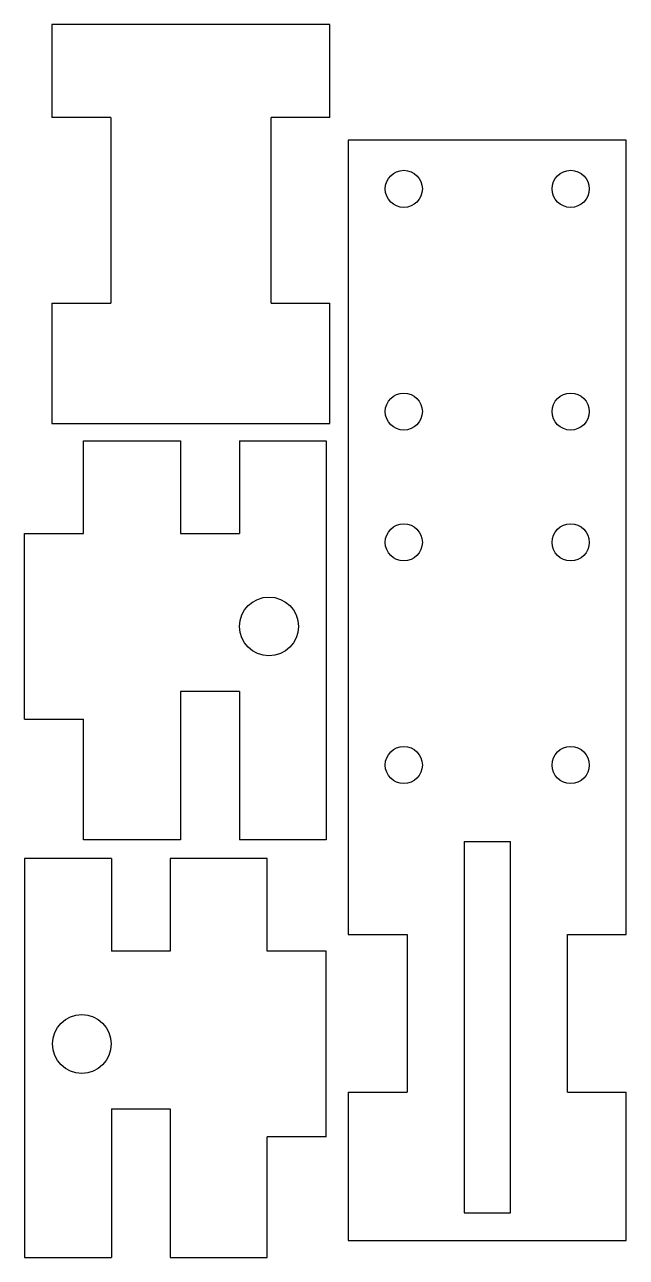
# Model space of a CAD drawing. Header units: millimetres. Extents: x 0 to 65, y 0 to 133.
import ezdxf

# ---------------------------------------------------------------- set-up
doc = ezdxf.new("R2010")
doc.units = ezdxf.units.MM
doc.layers.add('CAD', color=7, linetype='Continuous')

msp = doc.modelspace()

# ---------------------------------------------------------------- linework, layer by layer
at = {"layer": 'CAD', "linetype": 'Continuous'}
for p, q in [((32.93, 132.86), (2.93, 132.86)), ((2.93, 132.86), (2.93, 122.86)), ((32.93, 122.86), (32.93, 132.86)), ((9.28, 122.86), (2.93, 122.86)), ((9.28, 122.86), (9.28, 102.86)), ((26.58, 102.86), (26.58, 122.86)), ((32.93, 122.86), (26.58, 122.86)), ((64.89, 120.41), (34.89, 120.41)), ((34.89, 120.41), (34.89, 34.81)), ((64.89, 34.81), (64.89, 120.41)), ((2.93, 102.86), (9.28, 102.86)), ((2.93, 102.86), (2.93, 89.86)), ((26.58, 102.86), (32.93, 102.86)), ((32.93, 89.86), (32.93, 102.86)), ((2.93, 89.86), (32.93, 89.86)), ((6.35, 88), (16.82, 88)), ((6.35, 78), (6.35, 88)), ((16.82, 88), (16.82, 78)), ((23.17, 88), (23.17, 78)), ((23.17, 88), (32.52, 88)), ((32.52, 88), (32.52, 45)), ((0, 78), (6.35, 78)), ((0, 58), (0, 78)), ((16.82, 78), (23.17, 78)), ((23.17, 61), (16.82, 61)), ((16.82, 61), (16.82, 45)), ((23.17, 61), (23.17, 45)), ((0, 58), (6.35, 58)), ((6.35, 45), (6.35, 58)), ((16.82, 45), (6.35, 45)), ((32.52, 45), (23.17, 45)), ((47.39, 44.81), (52.39, 44.81)), ((47.39, 44.81), (47.39, 4.81)), ((52.39, 4.81), (52.39, 44.81)), ((0, 43), (0, 0)), ((9.35, 43), (0, 43)), ((9.35, 43), (9.35, 33)), ((26.17, 43), (15.7, 43)), ((15.7, 43), (15.7, 33)), ((26.17, 33), (26.17, 43)), ((34.89, 34.81), (41.24, 34.81)), ((41.24, 34.81), (41.24, 17.81)), ((58.54, 17.81), (58.54, 34.81)), ((58.54, 34.81), (64.89, 34.81)), ((15.7, 33), (9.35, 33)), ((32.52, 33), (26.17, 33)), ((32.52, 13), (32.52, 33)), ((34.89, 17.81), (41.24, 17.81)), ((34.89, 17.81), (34.89, 1.81)), ((58.54, 17.81), (64.89, 17.81)), ((64.89, 1.81), (64.89, 17.81)), ((9.35, 16), (9.35, 0)), ((9.35, 16), (15.7, 16)), ((15.7, 16), (15.7, 0)), ((26.17, 0), (26.17, 13)), ((32.52, 13), (26.17, 13)), ((47.39, 4.81), (52.39, 4.81)), ((34.89, 1.81), (64.89, 1.81)), ((0, 0), (9.35, 0)), ((15.7, 0), (26.17, 0))]:
    msp.add_line(p, q, dxfattribs=at)
for centre, radius in [((40.89, 115.16), 2), ((58.89, 115.16), 2), ((40.89, 91.16), 2), ((58.89, 91.16), 2), ((40.89, 77.06), 2), ((58.89, 77.06), 2), ((26.35, 68), 3.17), ((40.89, 53.06), 2), ((58.89, 53.06), 2), ((6.17, 23), 3.17)]:
    msp.add_circle(centre, radius, dxfattribs=at)

doc.saveas('drawing.dxf')
